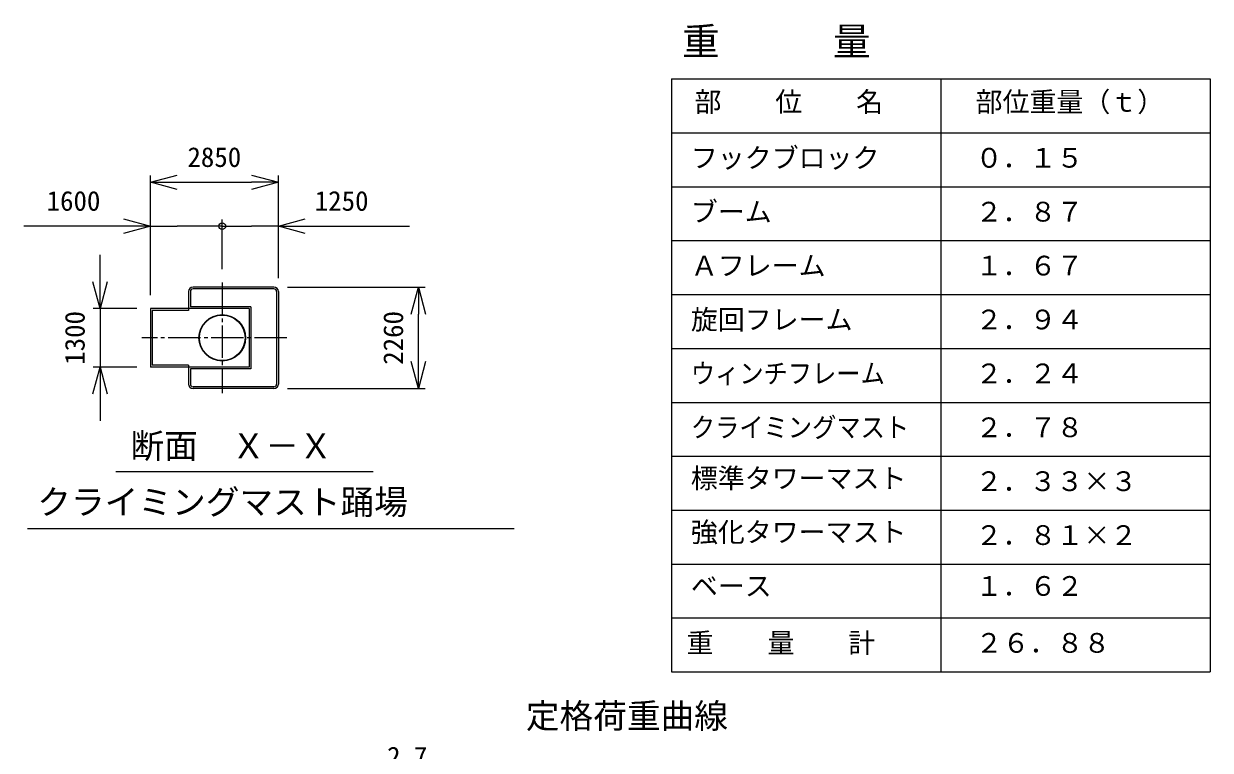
# Model space of a CAD drawing. Units: millimetres, scale not verified. Extents: x -26175 to 26208, y -37496 to 41075.
# Drawn here: x -212 to 26208, y -3140 to 13035 of the extents above; entities that cross this region are included whole.
import ezdxf
from ezdxf.enums import TextEntityAlignment as Align

# ---------------------------------------------------------------- set-up
doc = ezdxf.new("R2010")
doc.units = ezdxf.units.MM
doc.header["$LTSCALE"] = 80
doc.linetypes.add('CHAIN2', pattern=[12, 9, -1, 1, -1])
for name, color, linetype, lineweight in [('0-3_05 寸法', 7, 'Continuous', 18), ('0-4_10 当社外形線', 3, 'Continuous', 18), ('0-5_12 当社中心線', 3, 'CHAIN2', 18)]:
    doc.layers.add(name, color=color, linetype=linetype, lineweight=lineweight)
doc.styles.add('ＭＳ ゴシック', font='')
doc.styles.get('ＭＳ ゴシック').set_extended_font_data('MS Gothic')

# ---------------------------------------------------------------- blocks, each defined once
blk = doc.blocks.new('_Open30')
at = {"layer": '0-3_05 寸法'}
blk.add_line((0, 0), (-1, 0), dxfattribs=at)
blk.add_lwpolyline([(-1, 0.2679), (0, 0), (-1, -0.2679)], dxfattribs=at)
blk = doc.blocks.new('_DotSmall')
at = {"layer": '0-3_05 寸法'}
blk.add_circle((0, 0), 0.125, dxfattribs=at)

msp = doc.modelspace()

# ---------------------------------------------------------------- linework, layer by layer
at = {"layer": '0-3_05 寸法'}
for p, q in [((14207.9, 11805.58), (14207.9, -1394.42)), ((14207.9, 11805.58), (26207.9, 11805.58)), ((20207.9, 11805.58), (20207.9, -1394.42)), ((26207.9, 11805.58), (26207.9, -1394.42)), ((14207.9, 10605.58), (26207.9, 10605.58)), ((2607.9, 6992.15), (2607.9, 9654.22)), ((5457.9, 7372.15), (5457.9, 9654.22)), ((3207.9, 9504.22), (4857.9, 9504.22)), ((14207.9, 9405.58), (26207.9, 9405.58)), ((2607.9, 8528.98), (-212.1, 8528.98)), ((2007.9, 8528.98), (1407.9, 8528.98)), ((2607.9, 6992.15), (2607.9, 8678.98)), ((2607.9, 8528.98), (3207.9, 8528.98)), ((4207.9, 8528.98), (3207.9, 8528.98)), ((4207.9, 7573.74), (4207.9, 8678.98)), ((4207.9, 7573.74), (4207.9, 8678.98)), ((4207.9, 8528.98), (4857.9, 8528.98)), ((5457.9, 8528.98), (4857.9, 8528.98)), ((5457.9, 7372.15), (5457.9, 8678.98)), ((5457.9, 8528.98), (8377.9, 8528.98)), ((5457.9, 8528.98), (6057.9, 8528.98)), ((6057.9, 8528.98), (6657.9, 8528.98)), ((14207.9, 8205.58), (26207.9, 8205.58)), ((1486.56, 7292.15), (1486.56, 7892.15)), ((5657.9, 7172.15), (8726.47, 7172.15)), ((14207.9, 7005.58), (26207.9, 7005.58)), ((2307.9, 6692.15), (1336.56, 6692.15)), ((1486.56, 6692.15), (1486.56, 5392.15)), ((8576.47, 5512.15), (8576.47, 6572.15)), ((14207.9, 5805.58), (26207.9, 5805.58)), ((2307.9, 5392.15), (1336.56, 5392.15)), ((1486.56, 4792.15), (1486.56, 4192.15)), ((5657.9, 4912.15), (8726.47, 4912.15)), ((14207.9, 4605.58), (26207.9, 4605.58)), ((14207.9, 3405.58), (26207.9, 3405.58)), ((1836.44, 3065.82), (7566.65, 3065.82)), ((14207.9, 2205.58), (26207.9, 2205.58)), ((-130.91, 1800.14), (10706.4, 1800.14)), ((14207.9, 1005.58), (26207.9, 1005.58)), ((14207.9, -194.42), (26207.9, -194.42)), ((14207.9, -1394.42), (26207.9, -1394.42))]:
    msp.add_line(p, q, dxfattribs=at)
msp.add_lwpolyline([(6057.9, 8368.21), (5457.9, 8528.98), (6057.9, 8689.75)], dxfattribs=at)
msp.add_circle((4207.9, 8528.98), 75, dxfattribs=at)
at = {"layer": '0-4_10 当社外形線'}
for p, q in [((5357.9, 7172.15), (3557.9, 7172.15)), ((3457.9, 7072.15), (3457.9, 6692.15)), ((3497.9, 7072.15), (3497.9, 6732.15)), ((5357.9, 7132.15), (3557.9, 7132.15)), ((5417.9, 7072.15), (5417.9, 5012.15)), ((5457.9, 7072.15), (5457.9, 5012.15)), ((2607.9, 6692.15), (2607.9, 5392.15)), ((3457.9, 6692.15), (2607.9, 6692.15)), ((2647.9, 6652.15), (2647.9, 5432.15)), ((3457.9, 6652.15), (2647.9, 6652.15)), ((4807.9, 6692.15), (3457.9, 6692.15)), ((3457.9, 6692.15), (3457.9, 6652.15)), ((4847.9, 6732.15), (3497.9, 6732.15)), ((4807.9, 6692.15), (4807.9, 5392.15)), ((4847.9, 6732.15), (4847.9, 5352.15)), ((3457.9, 5392.15), (2607.9, 5392.15)), ((3457.9, 5432.15), (2647.9, 5432.15)), ((3457.9, 5432.15), (3457.9, 5392.15)), ((3457.9, 5392.15), (3457.9, 5012.15)), ((4807.9, 5392.15), (3457.9, 5392.15)), ((3497.9, 5352.15), (3497.9, 5012.15)), ((4847.9, 5352.15), (3497.9, 5352.15)), ((5357.9, 4952.15), (3557.9, 4952.15)), ((5357.9, 4912.15), (3557.9, 4912.15))]:
    msp.add_line(p, q, dxfattribs=at)
for radius in [518, 508]:
    msp.add_circle((4207.9, 6042.15), radius, dxfattribs=at)
for centre, radius, start, end in [((3557.9, 7072.15), 100, 90, 180), ((5357.9, 7072.15), 100, 0, 90), ((3557.9, 7072.15), 60, 90, 180), ((5357.9, 7072.15), 60, 0, 90), ((3557.9, 5012.15), 100, 180, 270), ((3557.9, 5012.15), 60, 180, 270), ((5357.9, 5012.15), 60, 270, 0), ((5357.9, 5012.15), 100, 270, 0)]:
    msp.add_arc(centre, radius, start, end, dxfattribs=at)
at = {"layer": '0-5_12 当社中心線'}
for p, q in [((4207.9, 7273.74), (4207.9, 4810.57)), ((5643.83, 6042.15), (2418.09, 6042.15))]:
    msp.add_line(p, q, dxfattribs=at)

# ---------------------------------------------------------------- block references
at = {"layer": '0-3_05 寸法', "xscale": 600, "yscale": 600}
for p, rotation in [((2607.9, 9504.22), 180), ((1486.56, 6692.15), 270), ((8576.47, 7172.15), 90), ((1486.56, 5392.15), 90), ((8576.47, 4912.15), 270)]:
    msp.add_blockref('_Open30', p, dxfattribs=dict(at, rotation=rotation))
for name, p in [('_Open30', (5457.9, 9504.22)), ('_Open30', (2607.9, 8528.98)), ('_DotSmall', (4207.9, 8528.98))]:
    msp.add_blockref(name, p, dxfattribs=at)

# ---------------------------------------------------------------- texts
at = {"layer": '0-3_05 寸法', "style": 'ＭＳ ゴシック'}
for s, height, p in [('重\u3000\u3000\u3000量', 615.8, (14444.82, 12149.84)), ('部\u3000\u3000位\u3000\u3000名', 439.9, (14722.55, 10944.8)), ('部位重量（ｔ）', 439.9, (20982.34, 10944.8)), ('フックブロック', 439.9, (14641.96, 9696.99)), ('2850', 439.9, (3432.9, 9714.22)), ('０．１５', 439.9, (20982.34, 9698.13)), ('1600', 439.9, (297.9, 8738.98)), ('1250', 439.9, (6267.9, 8738.98)), ('ブーム', 439.9, (14641.96, 8496.99)), ('２．８７', 439.9, (20982.34, 8498.13)), ('Ａフレーム', 439.9, (14641.96, 7296.99)), ('１．６７', 439.9, (20982.34, 7298.13)), ('旋回フレーム', 439.9, (14641.96, 6096.99)), ('２．９４', 439.9, (20982.34, 6098.13)), ('２．２４', 439.9, (20982.34, 4898.13)), ('２．７８', 439.9, (20982.34, 3698.13)), ('断面\u3000Ｘ－Ｘ', 549.9, (2165.12, 3197.43)), ('標準タワーマスト', 439.9, (14641.96, 2564.6)), ('２．３３×３', 439.9, (20982.34, 2498.13)), ('クライミングマスト踊場', 549.9, (90.12, 1947.43)), ('強化タワーマスト', 439.9, (14641.96, 1364.6)), ('２．８１×２', 439.9, (20982.34, 1298.13)), ('ベース', 439.9, (14641.96, 164.6)), ('１．６２', 439.9, (20982.34, 165.75)), ('重\u3000\u3000量\u3000\u3000計', 439.9, (14547.46, -1103.01)), ('２６．８８', 439.9, (20982.34, -1101.87)), ('定格荷重曲線', 549.9, (10968, -2814.9)), ('2.7', 439.9, (7879.27, -3632.22))]:
    msp.add_text(s, height=height, dxfattribs=at).set_placement(p, align=Align.BOTTOM_LEFT)
for s, p in [('1300', (1276.56, 5442.15)), ('2260', (8366.47, 5442.15))]:
    msp.add_text(s, height=439.9, rotation=90, dxfattribs=at).set_placement(p, align=Align.BOTTOM_LEFT)
at = {"layer": '0-3_05 寸法', "style": 'ＭＳ ゴシック', "width": 0.9}
for s, p in [('ウィンチフレーム', (14641.96, 4896.99)), ('クライミングマスト', (14641.96, 3696.99))]:
    msp.add_text(s, height=439.9, dxfattribs=at).set_placement(p, align=Align.BOTTOM_LEFT)

doc.saveas('drawing.dxf')
